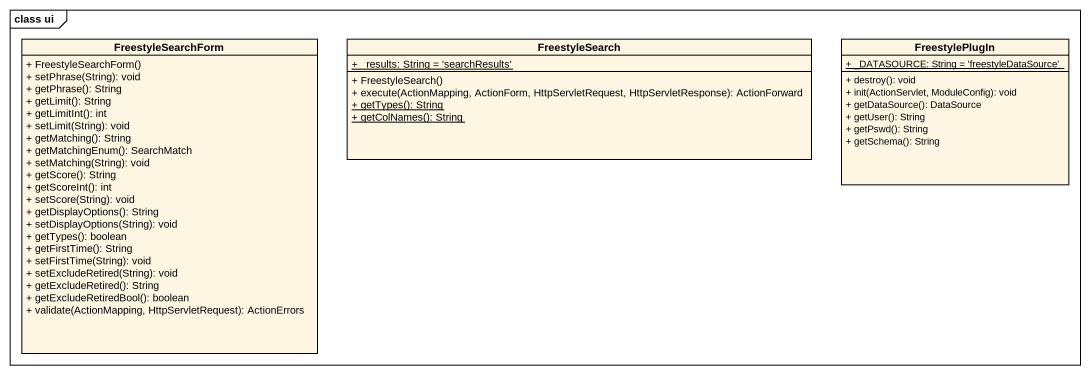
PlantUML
@startuml
mainframe class ui
hide circle
hide empty members
skinparam classAttributeIconSize 0
class FreestyleSearchForm {
  + FreestyleSearchForm()
  + setPhrase(String): void
  + getPhrase(): String
  + getLimit(): String
  + getLimitInt(): int
  + setLimit(String): void
  + getMatching(): String
  + getMatchingEnum(): SearchMatch
  + setMatching(String): void
  + getScore(): String
  + getScoreInt(): int
  + setScore(String): void
  + getDisplayOptions(): String
  + setDisplayOptions(String): void
  + getTypes(): boolean
  + getFirstTime(): String
  + setFirstTime(String): void
  + setExcludeRetired(String): void
  + getExcludeRetired(): String
  + getExcludeRetiredBool(): boolean
  + validate(ActionMapping, HttpServletRequest): ActionErrors
}
class FreestyleSearch {
  {static} + _results: String = 'searchResults'
  + FreestyleSearch()
  + execute(ActionMapping, ActionForm, HttpServletRequest, HttpServletResponse): ActionForward
  {static} + getTypes(): String
  {static} + getColNames(): String
}
class FreestylePlugIn {
  {static} + _DATASOURCE: String = 'freestyleDataSource'
  + destroy(): void
  + init(ActionServlet, ModuleConfig): void
  + getDataSource(): DataSource
  + getUser(): String
  + getPswd(): String
  + getSchema(): String
}
@enduml
